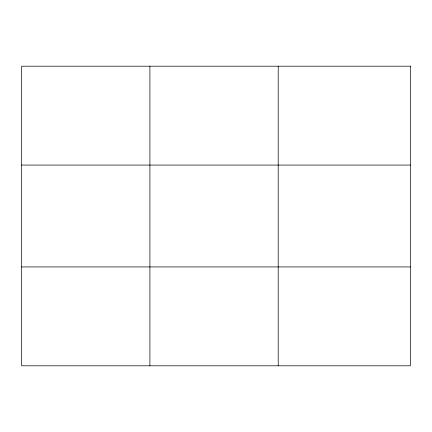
<?xml version="1.0" encoding="UTF-8"?>
<svg xmlns="http://www.w3.org/2000/svg" width="432" height="432" viewBox="0 0 432 432"><rect width="100%" height="100%" fill="white"/><g stroke="black" fill="none" stroke-linecap="round" stroke-linejoin="round"><path stroke-width="0.65" d="M149.904 66.199L149.904 365.801M278.208 66.199L278.208 365.801M21.6 165.067L410.4 165.067M21.6 266.933L410.4 266.933M410.4 66.199L410.4 365.801L21.6 365.801L21.6 66.199L410.4 66.199"/></g></svg>
